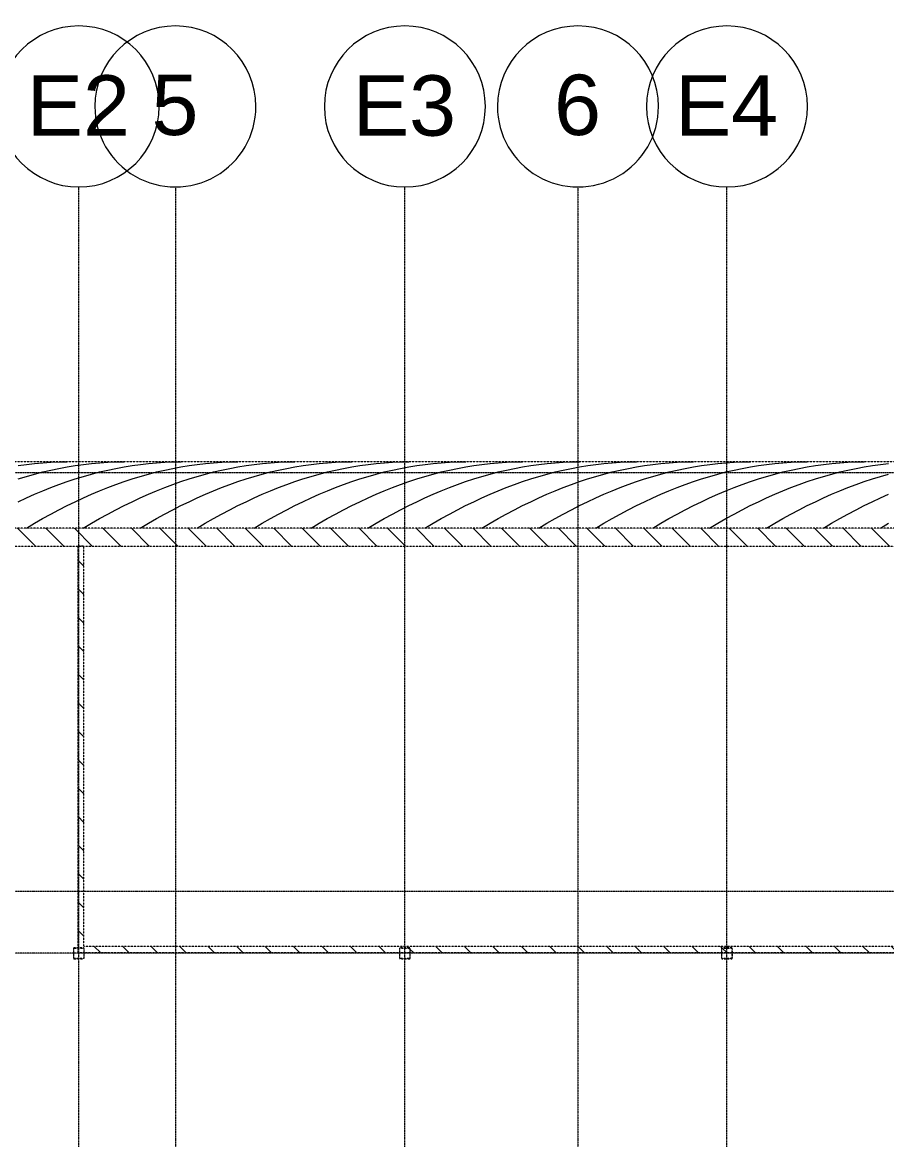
# Model space of a CAD drawing. Header units: inches. Extents: x -4124 to 2030, y 10168 to 14873.
# Drawn here: x 446 to 1090, y 11264 to 12096 of the extents above; entities that cross this region are included whole.
import ezdxf

# ---------------------------------------------------------------- set-up
doc = ezdxf.new("R2010")
doc.units = ezdxf.units.IN
doc.header["$MEASUREMENT"] = 0
doc.linetypes.add('Demolished', pattern=[0.1875, 0.125, -0.0625])
doc.linetypes.add('Grid Line 1_2_', pattern=[0.875, 0.5, -0.125, 0.125, -0.125])
for name, color, linetype, lineweight in [('A-ROOF', 132, 'Demolished', 9), ('A-ROOF-PATT', 132, 'Demolished', 9), ('A-WALL-PATT', 111, 'Continuous', 13), ('I-WALL', 2, 'Demolished', 9), ('S-COLS', 52, 'Continuous', 9), ('S-GRID', 1, 'Continuous', 9), ('S-GRID-IDEN', 1, 'Continuous', 9)]:
    doc.layers.add(name, color=color, linetype=linetype, lineweight=lineweight)
doc.styles.add('Arial', font='arial.ttf', dxfattribs={"height": 45})
pattern_1 = [(135, (3272.782, 0), (-10.606602, -10.606602), [])]

# ---------------------------------------------------------------- blocks, each defined once
blk = doc.blocks.new('HSS-Hollow Structural Section-Column - HSS8X8X1_4-V38-DEMO PLAN - MEZZ')
at = {"layer": 'S-COLS', "linetype": 'Demolished'}
h = blk.add_hatch(dxfattribs=at)
h.set_pattern_fill('FP_13', color=1, style=0, pattern_type=2)
h.set_pattern_definition([(135, (2785.203, -11402.395), (-10.606602, -10.606602), [])])
h.paths.add_polyline_path([(-3.53, -4), (3.53, -4), (3.53, -3.77), (-3.53, -3.77)], flags=0)
h.paths.add_polyline_path([(-4, -3.53), (-3.77, -3.53), (-3.77, 3.53), (-4, 3.53)], flags=0)
h.paths.add_polyline_path([(-3.53, -4), (-3.77, -3.66), (-4, -3.53), (-3.77, -3.9), (-3.7, -3.93)], flags=0)
h.paths.add_polyline_path([(4, -3.53), (4, 3.53), (3.77, 3.53), (3.85, -3.53)], flags=0)
h.paths.add_polyline_path([(3.53, -4), (3.86, -3.86), (3.85, -3.62), (3.66, -3.77)], flags=0)
h.paths.add_polyline_path([(-3.53, 4), (-3.53, 3.77), (3.53, 3.77), (3.53, 4), (-1.17, 4)], flags=0)
h.paths.add_polyline_path([(-4, 3.53), (-3.66, 3.77), (-3.53, 4), (-3.86, 3.86)], flags=0)
h.paths.add_polyline_path([(4, 3.53), (3.77, 3.9), (3.53, 4), (3.77, 3.66)], flags=0)
at = {"layer": 'S-COLS', "color": 10, "linetype": 'Demolished', "lineweight": 15}
for p, q in [((-4, 3.53), (-4, -3.53)), ((-3.77, -3.53), (-3.77, 3.53)), ((3.53, 4), (-3.53, 4)), ((-3.53, 3.77), (3.53, 3.77)), ((3.77, 3.53), (3.77, -3.53)), ((4, -3.53), (4, 3.53)), ((3.53, -3.77), (-3.53, -3.77)), ((-3.53, -4), (3.53, -4))]:
    blk.add_line(p, q, dxfattribs=at)
for centre, radius, start, end in [((-3.53, 3.53), 0.466, 90, 180), ((-3.53, 3.53), 0.233, 90, 180), ((3.53, 3.53), 0.466, 360, 90), ((3.53, 3.53), 0.233, 0, 90), ((-3.53, -3.53), 0.466, 180, 270), ((-3.53, -3.53), 0.233, 180, 270), ((3.53, -3.53), 0.466, 270, 360), ((3.53, -3.53), 0.233, 270, 0)]:
    blk.add_arc(centre, radius, start, end, dxfattribs=at)
blk = doc.blocks.new('HSS-Hollow Structural Section-Column - HSS8X8X1_4-V39-DEMO PLAN - MEZZ')
at = {"layer": 'S-COLS', "linetype": 'Demolished'}
h = blk.add_hatch(dxfattribs=at)
h.set_pattern_fill('FP_14', color=1, style=0, pattern_type=2)
h.set_pattern_definition([(135, (2542.203, -11402.395), (-10.606602, -10.606602), [])])
h.paths.add_polyline_path([(4, -3.53), (4, 3.53), (3.77, 3.53), (3.77, -3.53)], flags=0)
h.paths.add_polyline_path([(3.53, -4), (3.86, -3.86), (4, -3.53), (3.66, -3.77)], flags=0)
h.paths.add_polyline_path([(3.53, -4), (3.53, -3.77), (-3.53, -3.77), (-3.53, -4)], flags=0)
h.paths.add_polyline_path([(-4, -3.53), (-3.77, -3.53), (-3.77, 3.53), (-4, 3.53), (-4, 0.5)], flags=0)
h.paths.add_polyline_path([(-3.53, -4), (-3.77, -3.66), (-4, -3.53), (-3.77, -3.9), (-3.7, -3.93)], flags=0)
h.paths.add_polyline_path([(-3.53, 4), (-3.53, 3.77), (3.53, 3.77), (3.53, 4)], flags=0)
h.paths.add_polyline_path([(-4, 3.53), (-3.66, 3.77), (-3.53, 4), (-3.86, 3.86)], flags=0)
h.paths.add_polyline_path([(4, 3.53), (3.77, 3.9), (3.53, 4), (3.77, 3.66)], flags=0)
at = {"layer": 'S-COLS', "color": 10, "linetype": 'Demolished', "lineweight": 15}
for p, q in [((-4, 3.53), (-4, -3.53)), ((-3.77, -3.53), (-3.77, 3.53)), ((3.53, 4), (-3.53, 4)), ((-3.53, 3.77), (3.53, 3.77)), ((3.77, 3.53), (3.77, -3.53)), ((4, -3.53), (4, 3.53)), ((3.53, -3.77), (-3.53, -3.77)), ((-3.53, -4), (3.53, -4))]:
    blk.add_line(p, q, dxfattribs=at)
for centre, radius, start, end in [((-3.53, 3.53), 0.466, 90, 180), ((-3.53, 3.53), 0.233, 90, 180), ((3.53, 3.53), 0.466, 360, 90), ((3.53, 3.53), 0.233, 0, 90), ((-3.53, -3.53), 0.466, 180, 270), ((-3.53, -3.53), 0.233, 180, 270), ((3.53, -3.53), 0.466, 270, 360), ((3.53, -3.53), 0.233, 270, 0)]:
    blk.add_arc(centre, radius, start, end, dxfattribs=at)
blk = doc.blocks.new('HSS-Hollow Structural Section-Column - HSS8X8X1_4-V40-DEMO PLAN - MEZZ')
at = {"layer": 'S-COLS', "linetype": 'Demolished'}
h = blk.add_hatch(dxfattribs=at)
h.set_pattern_fill('FP_15', color=1, style=0, pattern_type=2)
h.set_pattern_definition([(135, (2302.203, -11402.395), (-10.606602, -10.606602), [])])
h.paths.add_polyline_path([(4, -3.53), (4, 3.53), (3.77, 3.53), (3.77, -3.53)], flags=0)
h.paths.add_polyline_path([(3.53, -4), (3.86, -3.86), (4, -3.53), (3.66, -3.77)], flags=0)
h.paths.add_polyline_path([(3.53, -4), (3.53, -3.77), (-3.53, -3.77), (-3.53, -4)], flags=0)
h.paths.add_polyline_path([(-4, -3.53), (-3.77, -3.53), (-3.77, 3.53), (-4, 3.53), (-4, 0.5)], flags=0)
h.paths.add_polyline_path([(-3.53, -4), (-3.77, -3.66), (-4, -3.53), (-3.77, -3.9), (-3.7, -3.93)], flags=0)
h.paths.add_polyline_path([(-3.53, 4), (-3.53, 3.77), (3.53, 3.77), (3.53, 4)], flags=0)
h.paths.add_polyline_path([(-4, 3.53), (-3.66, 3.77), (-3.53, 4), (-3.86, 3.86)], flags=0)
h.paths.add_polyline_path([(4, 3.53), (3.77, 3.9), (3.53, 4), (3.77, 3.66)], flags=0)
at = {"layer": 'S-COLS', "color": 10, "linetype": 'Demolished', "lineweight": 15}
for p, q in [((-4, 3.53), (-4, -3.53)), ((-3.77, -3.53), (-3.77, 3.53)), ((3.53, 4), (-3.53, 4)), ((-3.53, 3.77), (3.53, 3.77)), ((3.77, 3.53), (3.77, -3.53)), ((4, -3.53), (4, 3.53)), ((3.53, -3.77), (-3.53, -3.77)), ((-3.53, -4), (3.53, -4))]:
    blk.add_line(p, q, dxfattribs=at)
for centre, radius, start, end in [((-3.53, 3.53), 0.466, 90, 180), ((-3.53, 3.53), 0.233, 90, 180), ((3.53, 3.53), 0.466, 360, 90), ((3.53, 3.53), 0.233, 0, 90), ((-3.53, -3.53), 0.466, 180, 270), ((-3.53, -3.53), 0.233, 180, 270), ((3.53, -3.53), 0.466, 270, 360), ((3.53, -3.53), 0.233, 270, 0)]:
    blk.add_arc(centre, radius, start, end, dxfattribs=at)
blk = doc.blocks.new('FP_54-DEMO PLAN - MEZZ')
at = {"layer": 'A-ROOF', "color": 1}
blk.add_line((-1585.45, 11768.64), (-3026.2, 11768.64), dxfattribs=at)
at = {"layer": 'A-ROOF-PATT', "color": 20, "linetype": 'Continuous'}
for p, q in [((-2830.24, 11765.91), (-2824.18, 11766.76)), ((-2824.18, 11766.76), (-2818.11, 11767.45)), ((-2818.11, 11767.45), (-2812.05, 11768)), ((-2812.05, 11768), (-2805.98, 11768.4)), ((-2805.98, 11768.4), (-2799.92, 11768.65)), ((-2799.94, 11763.78), (-2793.88, 11764.92)), ((-2799.92, 11768.65), (-2793.86, 11768.75)), ((-2793.88, 11764.92), (-2787.81, 11765.91)), ((-2787.81, 11765.91), (-2781.75, 11766.76)), ((-2781.75, 11766.76), (-2775.69, 11767.45)), ((-2775.69, 11767.45), (-2769.62, 11768)), ((-2769.62, 11768), (-2763.56, 11768.4)), ((-2763.56, 11768.4), (-2757.49, 11768.65)), ((-2757.51, 11763.78), (-2751.45, 11764.92)), ((-2757.49, 11768.65), (-2751.43, 11768.75)), ((-2751.45, 11764.92), (-2745.39, 11765.91)), ((-2745.39, 11765.91), (-2739.32, 11766.76)), ((-2739.32, 11766.76), (-2733.26, 11767.45)), ((-2733.26, 11767.45), (-2727.2, 11768)), ((-2727.2, 11768), (-2721.13, 11768.4)), ((-2721.13, 11768.4), (-2715.07, 11768.65)), ((-2715.09, 11763.78), (-2709.02, 11764.92)), ((-2715.07, 11768.65), (-2709, 11768.75)), ((-2709.02, 11764.92), (-2702.96, 11765.91)), ((-2702.96, 11765.91), (-2696.9, 11766.76)), ((-2696.9, 11766.76), (-2690.83, 11767.45)), ((-2690.83, 11767.45), (-2684.77, 11768)), ((-2684.77, 11768), (-2678.7, 11768.4)), ((-2678.7, 11768.4), (-2672.64, 11768.65)), ((-2672.66, 11763.78), (-2666.6, 11764.92)), ((-2672.64, 11768.65), (-2666.58, 11768.75)), ((-2666.6, 11764.92), (-2660.53, 11765.91)), ((-2660.53, 11765.91), (-2654.47, 11766.76)), ((-2654.47, 11766.76), (-2648.41, 11767.45)), ((-2648.41, 11767.45), (-2642.34, 11768)), ((-2642.34, 11768), (-2636.28, 11768.4)), ((-2636.28, 11768.4), (-2630.21, 11768.65)), ((-2630.24, 11763.78), (-2624.17, 11764.92)), ((-2630.21, 11768.65), (-2624.15, 11768.75)), ((-2624.17, 11764.92), (-2618.11, 11765.91)), ((-2618.11, 11765.91), (-2612.04, 11766.76)), ((-2612.04, 11766.76), (-2605.98, 11767.45)), ((-2605.98, 11767.45), (-2599.92, 11768)), ((-2599.92, 11768), (-2593.85, 11768.4)), ((-2593.85, 11768.4), (-2587.79, 11768.65)), ((-2587.81, 11763.78), (-2581.75, 11764.92)), ((-2587.79, 11768.65), (-2581.72, 11768.75)), ((-2581.75, 11764.92), (-2575.68, 11765.91)), ((-2575.68, 11765.91), (-2569.62, 11766.76)), ((-2569.62, 11766.76), (-2563.55, 11767.45)), ((-2563.55, 11767.45), (-2557.49, 11768)), ((-2557.49, 11768), (-2551.43, 11768.4)), ((-2551.43, 11768.4), (-2545.36, 11768.65)), ((-2545.38, 11763.78), (-2539.32, 11764.92)), ((-2545.36, 11768.65), (-2539.3, 11768.75)), ((-2539.32, 11764.92), (-2533.25, 11765.91)), ((-2533.25, 11765.91), (-2527.19, 11766.76)), ((-2527.19, 11766.76), (-2521.13, 11767.45)), ((-2521.13, 11767.45), (-2515.06, 11768)), ((-2515.06, 11768), (-2509, 11768.4)), ((-2509, 11768.4), (-2502.94, 11768.65)), ((-2502.96, 11763.78), (-2496.89, 11764.92)), ((-2502.94, 11768.65), (-2496.87, 11768.75)), ((-2496.89, 11764.92), (-2490.83, 11765.91)), ((-2490.83, 11765.91), (-2484.76, 11766.76)), ((-2484.76, 11766.76), (-2478.7, 11767.45)), ((-2478.7, 11767.45), (-2472.64, 11768)), ((-2472.64, 11768), (-2466.57, 11768.4)), ((-2466.57, 11768.4), (-2460.51, 11768.65)), ((-2460.53, 11763.78), (-2454.47, 11764.92)), ((-2460.51, 11768.65), (-2454.45, 11768.75)), ((-2454.47, 11764.92), (-2448.4, 11765.91)), ((-2448.4, 11765.91), (-2442.34, 11766.76)), ((-2442.34, 11766.76), (-2436.27, 11767.45)), ((-2436.27, 11767.45), (-2430.21, 11768)), ((-2430.21, 11768), (-2424.15, 11768.4)), ((-2424.15, 11768.4), (-2418.08, 11768.65)), ((-2418.1, 11763.78), (-2412.04, 11764.92)), ((-2418.08, 11768.65), (-2412.02, 11768.75)), ((-2412.04, 11764.92), (-2405.98, 11765.91)), ((-2405.98, 11765.91), (-2399.91, 11766.76)), ((-2399.91, 11766.76), (-2393.85, 11767.45)), ((-2393.85, 11767.45), (-2387.78, 11768)), ((-2387.78, 11768), (-2381.72, 11768.4)), ((-2381.72, 11768.4), (-2375.66, 11768.65)), ((-2375.68, 11763.78), (-2369.61, 11764.92)), ((-2375.66, 11768.65), (-2369.59, 11768.75)), ((-2369.61, 11764.92), (-2363.55, 11765.91)), ((-2363.55, 11765.91), (-2357.49, 11766.76)), ((-2357.49, 11766.76), (-2351.42, 11767.45)), ((-2351.42, 11767.45), (-2345.36, 11768)), ((-2345.36, 11768), (-2339.29, 11768.4)), ((-2339.29, 11768.4), (-2333.23, 11768.65)), ((-2333.25, 11763.78), (-2327.19, 11764.92)), ((-2333.23, 11768.65), (-2327.17, 11768.75)), ((-2327.19, 11764.92), (-2321.12, 11765.91)), ((-2321.12, 11765.91), (-2315.06, 11766.76)), ((-2315.06, 11766.76), (-2308.99, 11767.45)), ((-2308.99, 11767.45), (-2302.93, 11768)), ((-2302.93, 11768), (-2296.87, 11768.4)), ((-2296.87, 11768.4), (-2290.8, 11768.65)), ((-2290.82, 11763.78), (-2284.76, 11764.92)), ((-2290.8, 11768.65), (-2284.74, 11768.75)), ((-2284.76, 11764.92), (-2278.7, 11765.91)), ((-2278.7, 11765.91), (-2272.63, 11766.76)), ((-2272.63, 11766.76), (-2266.57, 11767.45)), ((-2266.57, 11767.45), (-2260.5, 11768)), ((-2260.5, 11768), (-2254.44, 11768.4)), ((-2254.44, 11768.4), (-2248.38, 11768.65)), ((-2248.4, 11763.78), (-2242.33, 11764.92)), ((-2248.38, 11768.65), (-2242.31, 11768.75)), ((-2242.33, 11764.92), (-2236.27, 11765.91)), ((-2236.27, 11765.91), (-2230.21, 11766.76)), ((-2230.21, 11766.76), (-2224.14, 11767.45)), ((-2224.14, 11767.45), (-2218.08, 11768)), ((-2218.08, 11768), (-2212.01, 11768.4)), ((-2212.01, 11768.4), (-2205.95, 11768.65)), ((-2205.97, 11763.78), (-2199.91, 11764.92)), ((-2205.95, 11768.65), (-2199.89, 11768.75)), ((-2199.91, 11764.92), (-2193.84, 11765.91)), ((-2193.84, 11765.91), (-2187.78, 11766.76)), ((-2187.78, 11766.76), (-2181.72, 11767.45)), ((-2830.26, 11755.89), (-2824.2, 11757.76)), ((-2824.2, 11757.76), (-2818.13, 11759.48)), ((-2818.13, 11759.48), (-2812.07, 11761.06)), ((-2812.07, 11761.06), (-2806, 11762.49)), ((-2806, 11762.49), (-2799.94, 11763.78)), ((-2793.9, 11753.88), (-2787.83, 11755.89)), ((-2787.83, 11755.89), (-2781.77, 11757.76)), ((-2781.77, 11757.76), (-2775.71, 11759.48)), ((-2775.71, 11759.48), (-2769.64, 11761.06)), ((-2769.64, 11761.06), (-2763.58, 11762.49)), ((-2763.58, 11762.49), (-2757.51, 11763.78)), ((-2751.47, 11753.88), (-2745.41, 11755.89)), ((-2745.41, 11755.89), (-2739.34, 11757.76)), ((-2739.34, 11757.76), (-2733.28, 11759.48)), ((-2733.28, 11759.48), (-2727.22, 11761.06)), ((-2727.22, 11761.06), (-2721.15, 11762.49)), ((-2721.15, 11762.49), (-2715.09, 11763.78)), ((-2709.04, 11753.88), (-2702.98, 11755.89)), ((-2702.98, 11755.89), (-2696.92, 11757.76)), ((-2696.92, 11757.76), (-2690.85, 11759.48)), ((-2690.85, 11759.48), (-2684.79, 11761.06)), ((-2684.79, 11761.06), (-2678.73, 11762.49)), ((-2678.73, 11762.49), (-2672.66, 11763.78)), ((-2666.62, 11753.88), (-2660.55, 11755.89)), ((-2660.55, 11755.89), (-2654.49, 11757.76)), ((-2654.49, 11757.76), (-2648.43, 11759.48)), ((-2648.43, 11759.48), (-2642.36, 11761.06)), ((-2642.36, 11761.06), (-2636.3, 11762.49)), ((-2636.3, 11762.49), (-2630.24, 11763.78)), ((-2624.19, 11753.88), (-2618.13, 11755.89)), ((-2618.13, 11755.89), (-2612.06, 11757.76)), ((-2612.06, 11757.76), (-2606, 11759.48)), ((-2606, 11759.48), (-2599.94, 11761.06)), ((-2599.94, 11761.06), (-2593.87, 11762.49)), ((-2593.87, 11762.49), (-2587.81, 11763.78)), ((-2581.77, 11753.88), (-2575.7, 11755.89)), ((-2575.7, 11755.89), (-2569.64, 11757.76)), ((-2569.64, 11757.76), (-2563.57, 11759.48)), ((-2563.57, 11759.48), (-2557.51, 11761.06)), ((-2557.51, 11761.06), (-2551.45, 11762.49)), ((-2551.45, 11762.49), (-2545.38, 11763.78)), ((-2539.34, 11753.88), (-2533.28, 11755.89)), ((-2533.28, 11755.89), (-2527.21, 11757.76)), ((-2527.21, 11757.76), (-2521.15, 11759.48)), ((-2521.15, 11759.48), (-2515.08, 11761.06)), ((-2515.08, 11761.06), (-2509.02, 11762.49)), ((-2509.02, 11762.49), (-2502.96, 11763.78)), ((-2496.91, 11753.88), (-2490.85, 11755.89)), ((-2490.85, 11755.89), (-2484.79, 11757.76)), ((-2484.79, 11757.76), (-2478.72, 11759.48)), ((-2478.72, 11759.48), (-2472.66, 11761.06)), ((-2472.66, 11761.06), (-2466.59, 11762.49)), ((-2466.59, 11762.49), (-2460.53, 11763.78)), ((-2454.49, 11753.88), (-2448.42, 11755.89)), ((-2448.42, 11755.89), (-2442.36, 11757.76)), ((-2442.36, 11757.76), (-2436.29, 11759.48)), ((-2436.29, 11759.48), (-2430.23, 11761.06)), ((-2430.23, 11761.06), (-2424.17, 11762.49)), ((-2424.17, 11762.49), (-2418.1, 11763.78)), ((-2412.06, 11753.88), (-2406, 11755.89)), ((-2406, 11755.89), (-2399.93, 11757.76)), ((-2399.93, 11757.76), (-2393.87, 11759.48)), ((-2393.87, 11759.48), (-2387.8, 11761.06)), ((-2387.8, 11761.06), (-2381.74, 11762.49)), ((-2381.74, 11762.49), (-2375.68, 11763.78)), ((-2369.63, 11753.88), (-2363.57, 11755.89)), ((-2363.57, 11755.89), (-2357.51, 11757.76)), ((-2357.51, 11757.76), (-2351.44, 11759.48)), ((-2351.44, 11759.48), (-2345.38, 11761.06)), ((-2345.38, 11761.06), (-2339.31, 11762.49)), ((-2339.31, 11762.49), (-2333.25, 11763.78)), ((-2327.21, 11753.88), (-2321.14, 11755.89)), ((-2321.14, 11755.89), (-2315.08, 11757.76)), ((-2315.08, 11757.76), (-2309.02, 11759.48)), ((-2309.02, 11759.48), (-2302.95, 11761.06)), ((-2302.95, 11761.06), (-2296.89, 11762.49)), ((-2296.89, 11762.49), (-2290.82, 11763.78)), ((-2284.78, 11753.88), (-2278.72, 11755.89)), ((-2278.72, 11755.89), (-2272.65, 11757.76)), ((-2272.65, 11757.76), (-2266.59, 11759.48)), ((-2266.59, 11759.48), (-2260.53, 11761.06)), ((-2260.53, 11761.06), (-2254.46, 11762.49)), ((-2254.46, 11762.49), (-2248.4, 11763.78)), ((-2242.35, 11753.88), (-2236.29, 11755.89)), ((-2236.29, 11755.89), (-2230.23, 11757.76)), ((-2230.23, 11757.76), (-2224.16, 11759.48)), ((-2224.16, 11759.48), (-2218.1, 11761.06)), ((-2218.1, 11761.06), (-2212.04, 11762.49)), ((-2212.04, 11762.49), (-2205.97, 11763.78)), ((-2199.93, 11753.88), (-2193.86, 11755.89)), ((-2193.86, 11755.89), (-2187.8, 11757.76)), ((-2187.8, 11757.76), (-2181.74, 11759.48)), ((-2812.09, 11747.03), (-2806.03, 11749.45)), ((-2806.03, 11749.45), (-2799.96, 11751.74)), ((-2799.96, 11751.74), (-2793.9, 11753.88)), ((-2769.66, 11747.03), (-2763.6, 11749.45)), ((-2763.6, 11749.45), (-2757.54, 11751.74)), ((-2757.54, 11751.74), (-2751.47, 11753.88)), ((-2727.24, 11747.03), (-2721.17, 11749.45)), ((-2721.17, 11749.45), (-2715.11, 11751.74)), ((-2715.11, 11751.74), (-2709.04, 11753.88)), ((-2684.81, 11747.03), (-2678.75, 11749.45)), ((-2678.75, 11749.45), (-2672.68, 11751.74)), ((-2672.68, 11751.74), (-2666.62, 11753.88)), ((-2642.38, 11747.03), (-2636.32, 11749.45)), ((-2636.32, 11749.45), (-2630.26, 11751.74)), ((-2630.26, 11751.74), (-2624.19, 11753.88)), ((-2599.96, 11747.03), (-2593.89, 11749.45)), ((-2593.89, 11749.45), (-2587.83, 11751.74)), ((-2587.83, 11751.74), (-2581.77, 11753.88)), ((-2557.53, 11747.03), (-2551.47, 11749.45)), ((-2551.47, 11749.45), (-2545.4, 11751.74)), ((-2545.4, 11751.74), (-2539.34, 11753.88)), ((-2515.1, 11747.03), (-2509.04, 11749.45)), ((-2509.04, 11749.45), (-2502.98, 11751.74)), ((-2502.98, 11751.74), (-2496.91, 11753.88)), ((-2472.68, 11747.03), (-2466.61, 11749.45)), ((-2466.61, 11749.45), (-2460.55, 11751.74)), ((-2460.55, 11751.74), (-2454.49, 11753.88)), ((-2430.25, 11747.03), (-2424.19, 11749.45)), ((-2424.19, 11749.45), (-2418.12, 11751.74)), ((-2418.12, 11751.74), (-2412.06, 11753.88)), ((-2387.83, 11747.03), (-2381.76, 11749.45)), ((-2381.76, 11749.45), (-2375.7, 11751.74)), ((-2375.7, 11751.74), (-2369.63, 11753.88)), ((-2345.4, 11747.03), (-2339.34, 11749.45)), ((-2339.34, 11749.45), (-2333.27, 11751.74)), ((-2333.27, 11751.74), (-2327.21, 11753.88)), ((-2302.97, 11747.03), (-2296.91, 11749.45)), ((-2296.91, 11749.45), (-2290.84, 11751.74)), ((-2290.84, 11751.74), (-2284.78, 11753.88)), ((-2260.55, 11747.03), (-2254.48, 11749.45)), ((-2254.48, 11749.45), (-2248.42, 11751.74)), ((-2248.42, 11751.74), (-2242.35, 11753.88)), ((-2218.12, 11747.03), (-2212.06, 11749.45)), ((-2212.06, 11749.45), (-2205.99, 11751.74)), ((-2205.99, 11751.74), (-2199.93, 11753.88)), ((-2830.28, 11738.94), (-2824.22, 11741.77)), ((-2824.22, 11741.77), (-2818.15, 11744.47)), ((-2818.15, 11744.47), (-2812.09, 11747.03)), ((-2793.92, 11735.99), (-2787.85, 11738.94)), ((-2787.85, 11738.94), (-2781.79, 11741.77)), ((-2781.79, 11741.77), (-2775.73, 11744.47)), ((-2775.73, 11744.47), (-2769.66, 11747.03)), ((-2751.49, 11735.99), (-2745.43, 11738.94)), ((-2745.43, 11738.94), (-2739.36, 11741.77)), ((-2739.36, 11741.77), (-2733.3, 11744.47)), ((-2733.3, 11744.47), (-2727.24, 11747.03)), ((-2709.07, 11735.99), (-2703, 11738.94)), ((-2703, 11738.94), (-2696.94, 11741.77)), ((-2696.94, 11741.77), (-2690.87, 11744.47)), ((-2690.87, 11744.47), (-2684.81, 11747.03)), ((-2666.64, 11735.99), (-2660.58, 11738.94)), ((-2660.58, 11738.94), (-2654.51, 11741.77)), ((-2654.51, 11741.77), (-2648.45, 11744.47)), ((-2648.45, 11744.47), (-2642.38, 11747.03)), ((-2624.21, 11735.99), (-2618.15, 11738.94)), ((-2618.15, 11738.94), (-2612.09, 11741.77)), ((-2612.09, 11741.77), (-2606.02, 11744.47)), ((-2606.02, 11744.47), (-2599.96, 11747.03)), ((-2581.79, 11735.99), (-2575.72, 11738.94)), ((-2575.72, 11738.94), (-2569.66, 11741.77)), ((-2569.66, 11741.77), (-2563.59, 11744.47)), ((-2563.59, 11744.47), (-2557.53, 11747.03)), ((-2539.36, 11735.99), (-2533.3, 11738.94)), ((-2533.3, 11738.94), (-2527.23, 11741.77)), ((-2527.23, 11741.77), (-2521.17, 11744.47)), ((-2521.17, 11744.47), (-2515.1, 11747.03)), ((-2496.93, 11735.99), (-2490.87, 11738.94)), ((-2490.87, 11738.94), (-2484.81, 11741.77)), ((-2484.81, 11741.77), (-2478.74, 11744.47)), ((-2478.74, 11744.47), (-2472.68, 11747.03)), ((-2454.51, 11735.99), (-2448.44, 11738.94)), ((-2448.44, 11738.94), (-2442.38, 11741.77)), ((-2442.38, 11741.77), (-2436.32, 11744.47)), ((-2436.32, 11744.47), (-2430.25, 11747.03)), ((-2412.08, 11735.99), (-2406.02, 11738.94)), ((-2406.02, 11738.94), (-2399.95, 11741.77)), ((-2399.95, 11741.77), (-2393.89, 11744.47)), ((-2393.89, 11744.47), (-2387.83, 11747.03)), ((-2369.65, 11735.99), (-2363.59, 11738.94)), ((-2363.59, 11738.94), (-2357.53, 11741.77)), ((-2357.53, 11741.77), (-2351.46, 11744.47)), ((-2351.46, 11744.47), (-2345.4, 11747.03)), ((-2327.23, 11735.99), (-2321.16, 11738.94)), ((-2321.16, 11738.94), (-2315.1, 11741.77)), ((-2315.1, 11741.77), (-2309.04, 11744.47)), ((-2309.04, 11744.47), (-2302.97, 11747.03)), ((-2284.8, 11735.99), (-2278.74, 11738.94)), ((-2278.74, 11738.94), (-2272.67, 11741.77)), ((-2272.67, 11741.77), (-2266.61, 11744.47)), ((-2266.61, 11744.47), (-2260.55, 11747.03)), ((-2242.38, 11735.99), (-2236.31, 11738.94)), ((-2236.31, 11738.94), (-2230.25, 11741.77)), ((-2230.25, 11741.77), (-2224.18, 11744.47)), ((-2224.18, 11744.47), (-2218.12, 11747.03)), ((-2199.95, 11735.99), (-2193.88, 11738.94)), ((-2193.88, 11738.94), (-2187.82, 11741.77)), ((-2187.82, 11741.77), (-2181.76, 11744.47)), ((-2806.05, 11729.68), (-2799.98, 11732.9)), ((-2799.98, 11732.9), (-2793.92, 11735.99)), ((-2763.62, 11729.68), (-2757.56, 11732.9)), ((-2757.56, 11732.9), (-2751.49, 11735.99)), ((-2721.19, 11729.68), (-2715.13, 11732.9)), ((-2715.13, 11732.9), (-2709.07, 11735.99)), ((-2678.77, 11729.68), (-2672.7, 11732.9)), ((-2672.7, 11732.9), (-2666.64, 11735.99)), ((-2636.34, 11729.68), (-2630.28, 11732.9)), ((-2630.28, 11732.9), (-2624.21, 11735.99)), ((-2593.91, 11729.68), (-2587.85, 11732.9)), ((-2587.85, 11732.9), (-2581.79, 11735.99)), ((-2551.49, 11729.68), (-2545.42, 11732.9)), ((-2545.42, 11732.9), (-2539.36, 11735.99)), ((-2509.06, 11729.68), (-2503, 11732.9)), ((-2503, 11732.9), (-2496.93, 11735.99)), ((-2466.64, 11729.68), (-2460.57, 11732.9)), ((-2460.57, 11732.9), (-2454.51, 11735.99)), ((-2424.21, 11729.68), (-2418.14, 11732.9)), ((-2418.14, 11732.9), (-2412.08, 11735.99)), ((-2381.78, 11729.68), (-2375.72, 11732.9)), ((-2375.72, 11732.9), (-2369.65, 11735.99)), ((-2339.36, 11729.68), (-2333.29, 11732.9)), ((-2333.29, 11732.9), (-2327.23, 11735.99)), ((-2296.93, 11729.68), (-2290.87, 11732.9)), ((-2290.87, 11732.9), (-2284.8, 11735.99)), ((-2254.5, 11729.68), (-2248.44, 11732.9)), ((-2248.44, 11732.9), (-2242.38, 11735.99)), ((-2212.08, 11729.68), (-2206.01, 11732.9)), ((-2206.01, 11732.9), (-2199.95, 11735.99)), ((-2824.24, 11719.28), (-2818.17, 11722.87)), ((-2818.17, 11722.87), (-2812.11, 11726.34)), ((-2812.11, 11726.34), (-2806.05, 11729.68)), ((-2781.81, 11719.28), (-2775.75, 11722.87)), ((-2775.75, 11722.87), (-2769.68, 11726.34)), ((-2769.68, 11726.34), (-2763.62, 11729.68)), ((-2739.39, 11719.28), (-2733.32, 11722.87)), ((-2733.32, 11722.87), (-2727.26, 11726.34)), ((-2727.26, 11726.34), (-2721.19, 11729.68)), ((-2696.96, 11719.28), (-2690.89, 11722.87)), ((-2690.89, 11722.87), (-2684.83, 11726.34)), ((-2684.83, 11726.34), (-2678.77, 11729.68)), ((-2654.53, 11719.28), (-2648.47, 11722.87)), ((-2648.47, 11722.87), (-2642.4, 11726.34)), ((-2642.4, 11726.34), (-2636.34, 11729.68)), ((-2612.11, 11719.28), (-2606.04, 11722.87)), ((-2606.04, 11722.87), (-2599.98, 11726.34)), ((-2599.98, 11726.34), (-2593.91, 11729.68)), ((-2569.68, 11719.28), (-2563.62, 11722.87)), ((-2563.62, 11722.87), (-2557.55, 11726.34)), ((-2557.55, 11726.34), (-2551.49, 11729.68)), ((-2527.25, 11719.28), (-2521.19, 11722.87)), ((-2521.19, 11722.87), (-2515.13, 11726.34)), ((-2515.13, 11726.34), (-2509.06, 11729.68)), ((-2484.83, 11719.28), (-2478.76, 11722.87)), ((-2478.76, 11722.87), (-2472.7, 11726.34)), ((-2472.7, 11726.34), (-2466.64, 11729.68)), ((-2442.4, 11719.28), (-2436.34, 11722.87)), ((-2436.34, 11722.87), (-2430.27, 11726.34)), ((-2430.27, 11726.34), (-2424.21, 11729.68)), ((-2399.97, 11719.28), (-2393.91, 11722.87)), ((-2393.91, 11722.87), (-2387.85, 11726.34)), ((-2387.85, 11726.34), (-2381.78, 11729.68)), ((-2357.55, 11719.28), (-2351.48, 11722.87)), ((-2351.48, 11722.87), (-2345.42, 11726.34)), ((-2345.42, 11726.34), (-2339.36, 11729.68)), ((-2315.12, 11719.28), (-2309.06, 11722.87)), ((-2309.06, 11722.87), (-2302.99, 11726.34)), ((-2302.99, 11726.34), (-2296.93, 11729.68)), ((-2272.69, 11719.28), (-2266.63, 11722.87)), ((-2266.63, 11722.87), (-2260.57, 11726.34)), ((-2260.57, 11726.34), (-2254.5, 11729.68)), ((-2230.27, 11719.28), (-2224.2, 11722.87)), ((-2224.2, 11722.87), (-2218.14, 11726.34)), ((-2218.14, 11726.34), (-2212.08, 11729.68)), ((-2187.84, 11719.28), (-2181.78, 11722.87))]:
    blk.add_line(p, q, dxfattribs=at)
blk = doc.blocks.new('Grid - Grid Head - Circle-50561-DEMO PLAN - MEZZ')
at = {"layer": 'S-GRID-IDEN'}
for start, end in [(360, 180), (180, 360)]:
    blk.add_arc((0, 0), 0.25, start, end, dxfattribs=at)

msp = doc.modelspace()

# ---------------------------------------------------------------- hatches: boundary and pattern name
at = {"layer": 'A-ROOF-PATT'}
h = msp.add_hatch(dxfattribs=at)
h.set_pattern_fill('FP_53', color=1, style=0, pattern_type=2)
h.set_pattern_definition(pattern_1)
h.paths.add_polyline_path([(1155.37753, 11705.88242), (1687.32844, 11705.88242), (1687.32844, 11719.19445), (246.57844, 11719.19445), (246.57844, 11705.88242), (820.89503, 11705.88242)], flags=0)
at = {"layer": 'A-WALL-PATT', "linetype": 'Demolished', "lineweight": 9}
h = msp.add_hatch(dxfattribs=at)
h.set_pattern_fill('FP_53', color=1, style=0, pattern_type=2)
h.set_pattern_definition(pattern_1)
h.paths.add_polyline_path([(486.93, 11407.39539), (491.43, 11407.39539), (491.43, 11705.88242), (486.93, 11705.88242), (486.93, 11511.95016)], flags=0)
h = msp.add_hatch(dxfattribs=at)
h.set_pattern_fill('FP_53', color=1, style=0, pattern_type=2)
h.set_pattern_definition(pattern_1)
h.paths.add_polyline_path([(974.57844, 11405.92939), (974.23987, 11406.16239), (974.11244, 11406.39539), (974.44195, 11406.2589), (974.5102, 11406.09415)], flags=0)
h.paths.add_polyline_path([(1215.07844, 11405.92939), (1214.73987, 11406.16239), (1214.61244, 11406.39539), (1214.94195, 11406.2589), (1215.0102, 11406.09415)], flags=0)
h.paths.add_polyline_path([(491.11244, 11406.39539), (491.44195, 11406.2589), (491.57844, 11405.92939), (491.23987, 11406.16239)], flags=0)
h.paths.add_polyline_path([(734.57844, 11405.92939), (734.23987, 11406.16239), (734.11244, 11406.39539), (734.44195, 11406.2589), (734.5102, 11406.09415)], flags=0)
h.paths.add_polyline_path([(966.81144, 11402.89539), (974.34544, 11402.89539), (974.34544, 11405.92939), (974.57844, 11405.92939), (974.57844, 11402.89539), (1207.07844, 11402.89539), (1207.07844, 11405.92939), (1207.31144, 11405.92939), (1207.37969, 11402.89539), (1214.84544, 11402.89539), (1214.84544, 11405.92939), (1215.07844, 11405.92939), (1215.07844, 11402.89539), (1366.07844, 11402.89539), (1366.07844, 11407.39539), (486.93, 11407.39539), (486.93, 11406.39539), (491.11244, 11406.39539), (491.11244, 11406.16239), (486.93, 11406.16239), (486.93, 11402.89539), (491.34544, 11402.92168), (491.34544, 11405.92939), (491.57844, 11405.92939), (491.57844, 11402.89539), (726.57844, 11402.89539), (726.57844, 11405.92939), (726.81144, 11405.92939), (726.81144, 11402.89539), (734.34544, 11402.89539), (734.34544, 11405.92939), (734.57844, 11405.92939), (734.57844, 11402.89539), (966.57844, 11402.89539), (966.57844, 11405.92939), (966.81144, 11405.92939), (966.81144, 11405.75316)], flags=0)
h.paths.add_polyline_path([(727.04444, 11406.39539), (734.11244, 11406.39539), (734.11244, 11406.16239), (727.04444, 11406.16239)], flags=0)
h.paths.add_polyline_path([(726.57844, 11405.92939), (726.81144, 11406.29888), (727.04444, 11406.39539), (726.81144, 11406.05682)], flags=0)
h.paths.add_polyline_path([(1207.54444, 11406.39539), (1214.61244, 11406.39539), (1214.61244, 11406.16239), (1207.54444, 11406.16239)], flags=0)
h.paths.add_polyline_path([(1207.07844, 11405.92939), (1207.31144, 11406.29888), (1207.54444, 11406.39539), (1207.31144, 11406.05682)], flags=0)
h.paths.add_polyline_path([(967.04444, 11406.39539), (974.11244, 11406.39539), (974.11244, 11406.16239), (967.04444, 11406.16239)], flags=0)
h.paths.add_polyline_path([(966.57844, 11405.92939), (966.81144, 11406.29888), (967.04444, 11406.39539), (966.81144, 11406.05682)], flags=0)

# ---------------------------------------------------------------- linework, layer by layer
at = {"layer": 'A-ROOF', "color": 10, "lineweight": 15}
for p, q in [((1687.32844, 11719.19445), (246.57844, 11719.19445)), ((246.57844, 11705.88242), (1687.32844, 11705.88242))]:
    msp.add_line(p, q, dxfattribs=at)
at = {"layer": 'I-WALL', "color": 10, "lineweight": 15}
for p, q in [((491.43, 11705.88242), (486.93, 11705.88242)), ((486.93, 11705.88242), (486.93, 11406.39539)), ((491.43, 11407.39539), (491.43, 11705.88242)), ((486.93, 11406.16239), (486.93, 11402.89539)), ((1242.57844, 11407.39539), (491.43, 11407.39539)), ((486.93, 11402.89539), (491.34544, 11402.89539)), ((491.57844, 11402.89539), (726.57844, 11402.89539)), ((726.81144, 11402.89539), (734.34544, 11402.89539)), ((734.57844, 11402.89539), (966.57844, 11402.89539)), ((966.81144, 11402.89539), (974.34544, 11402.89539)), ((974.57844, 11402.89539), (1207.07844, 11402.89539))]:
    msp.add_line(p, q, dxfattribs=at)
at = {"layer": 'S-GRID', "linetype": 'Grid Line 1_2_'}
for p, q in [((487.57844, 10455.54858), (487.57844, 11973.42375)), ((559.57844, 11973.42375), (559.57844, 10769.69706)), ((730.57844, 10455.54858), (730.57844, 11973.42375)), ((859.57844, 11973.42375), (859.57844, 10769.69706)), ((970.57844, 10455.54858), (970.57844, 11973.42375)), ((1909.97838, 11760.39539), (-477.71162, 11760.39539)), ((1909.97838, 11448.39539), (-477.71162, 11448.39539)), ((1909.97838, 11402.39539), (-613.44071, 11402.39539))]:
    msp.add_line(p, q, dxfattribs=at)

# ---------------------------------------------------------------- block references
at = {"layer": 'A-ROOF', "color": 1}
msp.add_blockref('FP_54-DEMO PLAN - MEZZ', (3272.7817, 0), dxfattribs=at)
at = {"layer": 'S-COLS', "color": 1, "linetype": 'Demolished'}
for name, p in [('HSS-Hollow Structural Section-Column - HSS8X8X1_4-V38-DEMO PLAN - MEZZ', (487.57844, 11402.39539)), ('HSS-Hollow Structural Section-Column - HSS8X8X1_4-V39-DEMO PLAN - MEZZ', (730.57844, 11402.39539)), ('HSS-Hollow Structural Section-Column - HSS8X8X1_4-V40-DEMO PLAN - MEZZ', (970.57844, 11402.39539))]:
    msp.add_blockref(name, p, dxfattribs=at)
at = {"layer": 'S-GRID-IDEN', "xscale": 239.9999999999998, "yscale": 239.9999999999998, "zscale": 239.9999999999998}
for p in [(487.57844, 12033.42375), (730.57844, 12033.42375), (970.57844, 12033.42375)]:
    msp.add_blockref('Grid - Grid Head - Circle-50561-DEMO PLAN - MEZZ', p, dxfattribs=at)
at = {"layer": 'S-GRID-IDEN', "xscale": 239.9999999999998, "yscale": 239.9999999999998, "zscale": 239.9999999999998, "rotation": 180}
for p in [(559.57844, 12033.42375), (859.57844, 12033.42375)]:
    msp.add_blockref('Grid - Grid Head - Circle-50561-DEMO PLAN - MEZZ', p, dxfattribs=at)

# ---------------------------------------------------------------- texts
at = {"layer": 'S-GRID-IDEN', "char_height": 45, "attachment_point": 1, "style": 'Arial'}
for s, insert, width in [('E2', (448.82675, 12056.6436), 93.1725), ('5', (541.77895, 12057.13107), 42.42), ('E3', (691.82675, 12056.6436), 93.1725), ('6', (841.77895, 12057.13107), 42.42), ('E4', (931.82675, 12056.6436), 93.1725)]:
    msp.add_mtext(s, dxfattribs=dict(at, insert=insert, width=width))

doc.saveas('drawing.dxf')
